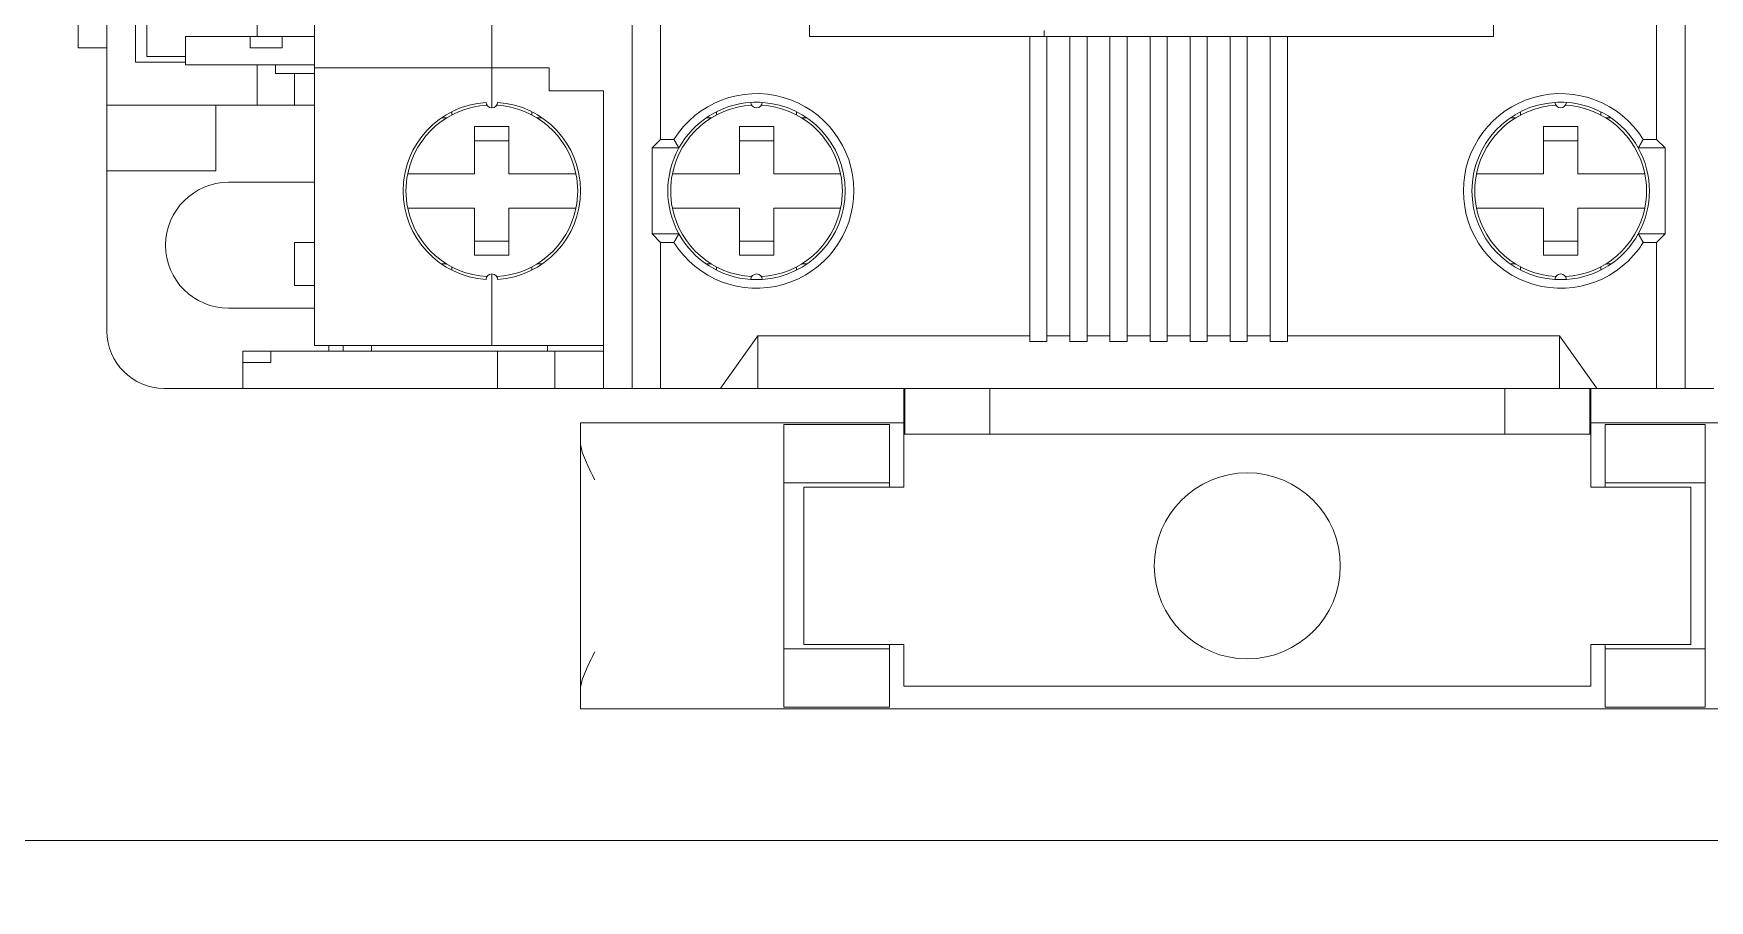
# Model space of a CAD drawing. Header units: millimetres. Extents: x 0 to 5940, y 0 to 4200.
# Drawn here: x 3356.8 to 3415.4, y 2851.9 to 2882.2 of the extents above; entities that cross this region are included whole.
import ezdxf

# ---------------------------------------------------------------- set-up
doc = ezdxf.new("R2010")
doc.units = ezdxf.units.MM
doc.header["$LTSCALE"] = 10
doc.layers.add('가시적인 것(ISO)', color=3, linetype='Continuous', lineweight=5, true_color=0x00ff00)
doc.layers.add('해치(ISO)', color=7, linetype='Continuous', lineweight=5)

msp = doc.modelspace()

# ---------------------------------------------------------------- hatches: boundary and pattern name
at = {"layer": '해치(ISO)'}
h = msp.add_hatch(dxfattribs=at)
h.set_pattern_fill('ANSI31', color=256, scale=254, angle=75.00018, style=0)
h.set_pattern_definition([(120.0002, (0, 0), (-27.49626, -15.87508), [])])
edge = h.paths.add_edge_path()
edge.add_line((3698.305, 3517.714), (3725.805, 3517.714))
edge.add_ellipse((3725.805, 3513.214), major_axis=(0, 4.5), ratio=1, start_angle=270, end_angle=360, ccw=False)
edge.add_line((3730.305, 3513.214), (3730.305, 3485.714))
edge.add_ellipse((3733.305, 3485.714), major_axis=(-3, 0), ratio=1, start_angle=0, end_angle=90)
edge.add_line((3733.305, 3482.714), (3735.305, 3482.714))
edge.add_line((3735.305, 3482.714), (3735.305, 3522.714))
edge.add_line((3735.305, 3522.714), (3695.305, 3522.714))
edge.add_line((3695.305, 3522.714), (3695.305, 3520.714))
edge.add_ellipse((3698.305, 3520.714), major_axis=(-3, 0), ratio=1, start_angle=0, end_angle=90)
edge = h.paths.add_edge_path()
edge.add_line((2939.905, 3482.714), (2941.905, 3482.714))
edge.add_ellipse((2941.905, 3485.714), major_axis=(0, -3), ratio=1, start_angle=0, end_angle=90)
edge.add_line((2944.905, 3485.714), (2944.905, 3513.214))
edge.add_ellipse((2949.405, 3513.214), major_axis=(-4.5, 0), ratio=1, start_angle=270, end_angle=360, ccw=False)
edge.add_line((2949.405, 3517.714), (2976.905, 3517.714))
edge.add_ellipse((2976.905, 3520.714), major_axis=(0, -3), ratio=1, start_angle=0, end_angle=90)
edge.add_line((2979.905, 3520.714), (2979.905, 3522.714))
edge.add_line((2979.905, 3522.714), (2939.905, 3522.714))
edge.add_line((2939.905, 3522.714), (2939.905, 3482.714))
edge = h.paths.add_edge_path()
edge.add_line((2939.905, 2817.314), (2939.905, 2777.314))
edge.add_line((2939.905, 2777.314), (2979.905, 2777.314))
edge.add_line((2979.905, 2777.314), (2979.905, 2779.314))
edge.add_ellipse((2976.905, 2779.314), major_axis=(3, 0), ratio=1, start_angle=0, end_angle=90)
edge.add_line((2976.905, 2782.314), (2949.143, 2782.314))
edge.add_ellipse((2949.143, 2786.814), major_axis=(0, -4.5), ratio=1, start_angle=269.50889, end_angle=360, ccw=False)
edge.add_line((2944.644, 2786.853), (2944.879, 2814.289))
edge.add_ellipse((2941.879, 2814.314), major_axis=(3, -0.026), ratio=1, start_angle=0, end_angle=90.49111)
edge.add_line((2941.879, 2817.314), (2939.905, 2817.314))
edge = h.paths.add_edge_path()
edge.add_line((3730.331, 2814.289), (3730.566, 2786.853))
edge.add_ellipse((3726.066, 2786.814), major_axis=(4.5, 0.039), ratio=1, start_angle=269.50889, end_angle=360, ccw=False)
edge.add_line((3726.066, 2782.314), (3698.305, 2782.314))
edge.add_ellipse((3698.305, 2779.314), major_axis=(0, 3), ratio=1, start_angle=0, end_angle=90)
edge.add_line((3695.305, 2779.314), (3695.305, 2777.314))
edge.add_line((3695.305, 2777.314), (3735.305, 2777.314))
edge.add_line((3735.305, 2777.314), (3735.305, 2817.314))
edge.add_line((3735.305, 2817.314), (3733.331, 2817.314))
edge.add_ellipse((3733.331, 2814.314), major_axis=(0, 3), ratio=1, start_angle=0, end_angle=90.49111)

# ---------------------------------------------------------------- linework, layer by layer
at = {"layer": '가시적인 것(ISO)'}
for p, q in [((3377.705, 2914.814), (3377.705, 2869.814)), ((3378.705, 2914.814), (3378.705, 2878.514)), ((3413.505, 2914.814), (3413.505, 2878.514)), ((3414.505, 2914.814), (3414.505, 2869.814)), ((3383.905, 2902.514), (3383.905, 2882.114)), ((3358.355, 2881.714), (3358.355, 2891.314)), ((3360.755, 2881.414), (3360.755, 2887.314)), ((3407.805, 2882.114), (3407.805, 2887.814)), ((3359.355, 2887.114), (3359.355, 2879.714)), ((3360.355, 2887.114), (3360.355, 2881.214)), ((3366.605, 2884.458), (3366.605, 2881.014)), ((3364.605, 2883.274), (3364.605, 2882.114)), ((3372.805, 2882.819), (3372.805, 2881.014)), ((3362.105, 2882.114), (3364.355, 2882.114)), ((3362.105, 2882.114), (3362.105, 2881.114)), ((3365.48, 2882.114), (3364.355, 2882.114)), ((3364.355, 2881.714), (3364.355, 2882.114)), ((3365.48, 2882.114), (3366.605, 2882.114)), ((3365.48, 2881.714), (3365.48, 2882.114)), ((3383.905, 2882.114), (3391.605, 2882.114)), ((3391.605, 2882.114), (3392.205, 2882.114)), ((3391.605, 2871.653), (3391.605, 2882.114)), ((3392.105, 2882.114), (3392.105, 2882.314)), ((3392.205, 2882.114), (3393.005, 2882.114)), ((3392.205, 2871.653), (3392.205, 2882.114)), ((3393.005, 2882.114), (3393.605, 2882.114)), ((3393.005, 2871.653), (3393.005, 2882.114)), ((3393.605, 2882.114), (3394.405, 2882.114)), ((3393.605, 2871.653), (3393.605, 2882.114)), ((3394.405, 2882.114), (3395.005, 2882.114)), ((3394.405, 2871.653), (3394.405, 2882.114)), ((3395.005, 2882.114), (3395.805, 2882.114)), ((3395.005, 2871.653), (3395.005, 2882.114)), ((3395.805, 2882.114), (3396.405, 2882.114)), ((3395.805, 2871.653), (3395.805, 2882.114)), ((3396.405, 2882.114), (3397.205, 2882.114)), ((3396.405, 2871.653), (3396.405, 2882.114)), ((3397.205, 2882.114), (3397.805, 2882.114)), ((3397.205, 2871.653), (3397.205, 2882.114)), ((3397.805, 2882.114), (3398.605, 2882.114)), ((3397.805, 2871.653), (3397.805, 2882.114)), ((3398.605, 2882.114), (3399.205, 2882.114)), ((3398.605, 2871.653), (3398.605, 2882.114)), ((3399.205, 2882.114), (3400.005, 2882.114)), ((3399.205, 2871.653), (3399.205, 2882.114)), ((3400.005, 2882.114), (3400.605, 2882.114)), ((3400.005, 2871.653), (3400.005, 2882.114)), ((3400.605, 2882.114), (3407.805, 2882.114)), ((3400.605, 2871.653), (3400.605, 2882.114)), ((3359.355, 2881.714), (3358.355, 2881.714)), ((3360.755, 2881.414), (3362.105, 2881.414)), ((3364.355, 2881.714), (3365.48, 2881.714)), ((3360.355, 2881.214), (3362.105, 2881.214)), ((3362.105, 2881.114), (3366.605, 2881.114)), ((3364.605, 2879.714), (3364.605, 2881.114)), ((3365.241, 2880.814), (3365.241, 2881.114)), ((3365.241, 2880.814), (3365.741, 2880.814)), ((3366.605, 2880.814), (3365.741, 2880.814)), ((3365.905, 2880.814), (3365.905, 2879.714)), ((3366.605, 2881.014), (3372.805, 2881.014)), ((3366.605, 2871.314), (3366.605, 2881.014)), ((3372.805, 2881.014), (3372.805, 2879.614)), ((3374.805, 2881.014), (3372.805, 2881.014)), ((3374.805, 2881.014), (3374.805, 2880.214)), ((3376.705, 2880.214), (3374.805, 2880.214)), ((3376.705, 2880.214), (3376.705, 2869.814)), ((3359.355, 2877.414), (3359.355, 2879.714)), ((3359.355, 2879.714), (3364.605, 2879.714)), ((3363.155, 2877.414), (3363.155, 2879.714)), ((3364.605, 2879.714), (3365.405, 2879.714)), ((3365.905, 2879.714), (3365.405, 2879.714)), ((3366.605, 2879.714), (3365.905, 2879.714)), ((3371.224, 2879.264), (3371.042, 2879.264)), ((3371.405, 2879.48), (3371.405, 2879.368)), ((3374.205, 2879.48), (3374.205, 2879.368)), ((3374.567, 2879.264), (3374.385, 2879.264)), ((3380.474, 2879.264), (3380.292, 2879.264)), ((3380.655, 2879.48), (3380.655, 2879.368)), ((3383.455, 2879.48), (3383.455, 2879.368)), ((3383.817, 2879.264), (3383.635, 2879.264)), ((3408.574, 2879.264), (3408.392, 2879.264)), ((3408.755, 2879.48), (3408.755, 2879.368)), ((3411.555, 2879.48), (3411.555, 2879.368)), ((3411.917, 2879.264), (3411.735, 2879.264)), ((3372.205, 2877.314), (3372.205, 2878.964)), ((3373.405, 2878.964), (3372.205, 2878.964)), ((3372.205, 2878.464), (3373.405, 2878.464)), ((3373.405, 2877.314), (3373.405, 2878.964)), ((3378.405, 2878.214), (3378.705, 2878.514)), ((3378.705, 2878.514), (3379.17, 2878.514)), ((3381.455, 2877.314), (3381.455, 2878.964)), ((3382.655, 2878.964), (3381.455, 2878.964)), ((3381.455, 2878.464), (3382.655, 2878.464)), ((3382.655, 2877.314), (3382.655, 2878.964)), ((3409.555, 2877.314), (3409.555, 2878.964)), ((3410.755, 2878.964), (3409.555, 2878.964)), ((3409.555, 2878.464), (3410.755, 2878.464)), ((3410.755, 2877.314), (3410.755, 2878.964)), ((3413.039, 2878.514), (3413.505, 2878.514)), ((3413.505, 2878.514), (3413.805, 2878.214)), ((3378.405, 2878.214), (3378.405, 2875.214)), ((3378.405, 2878.214), (3379.342, 2878.214)), ((3412.868, 2878.214), (3413.805, 2878.214)), ((3413.805, 2878.214), (3413.805, 2875.214)), ((3359.355, 2871.814), (3359.355, 2877.414)), ((3359.355, 2877.414), (3359.855, 2877.414)), ((3362.655, 2877.414), (3359.855, 2877.414)), ((3362.655, 2877.414), (3363.155, 2877.414)), ((3370.172, 2877.314), (3372.205, 2877.314)), ((3373.405, 2877.314), (3375.437, 2877.314)), ((3379.422, 2877.314), (3381.455, 2877.314)), ((3382.655, 2877.314), (3384.687, 2877.314)), ((3407.522, 2877.314), (3409.555, 2877.314)), ((3410.755, 2877.314), (3412.787, 2877.314)), ((3366.605, 2877.014), (3363.605, 2877.014)), ((3370.172, 2876.114), (3372.205, 2876.114)), ((3372.205, 2874.464), (3372.205, 2876.114)), ((3373.405, 2876.114), (3375.437, 2876.114)), ((3373.405, 2874.464), (3373.405, 2876.114)), ((3379.422, 2876.114), (3381.455, 2876.114)), ((3381.455, 2874.464), (3381.455, 2876.114)), ((3382.655, 2876.114), (3384.687, 2876.114)), ((3382.655, 2874.464), (3382.655, 2876.114)), ((3407.522, 2876.114), (3409.555, 2876.114)), ((3409.555, 2874.464), (3409.555, 2876.114)), ((3410.755, 2876.114), (3412.787, 2876.114)), ((3410.755, 2874.464), (3410.755, 2876.114)), ((3372.205, 2874.964), (3373.405, 2874.964)), ((3378.705, 2874.914), (3378.405, 2875.214)), ((3379.342, 2875.214), (3378.405, 2875.214)), ((3381.455, 2874.964), (3382.655, 2874.964)), ((3409.555, 2874.964), (3410.755, 2874.964)), ((3413.805, 2875.214), (3412.868, 2875.214)), ((3413.805, 2875.214), (3413.505, 2874.914)), ((3365.905, 2874.914), (3366.605, 2874.914)), ((3365.905, 2874.914), (3365.905, 2873.414)), ((3373.405, 2874.464), (3372.205, 2874.464)), ((3379.17, 2874.914), (3378.705, 2874.914)), ((3378.705, 2874.914), (3378.705, 2869.814)), ((3382.655, 2874.464), (3381.455, 2874.464)), ((3410.755, 2874.464), (3409.555, 2874.464)), ((3413.505, 2874.914), (3413.039, 2874.914)), ((3413.505, 2874.914), (3413.505, 2869.814)), ((3371.224, 2874.164), (3371.042, 2874.164)), ((3371.405, 2873.948), (3371.405, 2874.061)), ((3372.805, 2873.814), (3372.805, 2871.314)), ((3374.205, 2873.948), (3374.205, 2874.061)), ((3374.567, 2874.164), (3374.385, 2874.164)), ((3380.474, 2874.164), (3380.292, 2874.164)), ((3380.655, 2873.948), (3380.655, 2874.061)), ((3383.455, 2873.948), (3383.455, 2874.061)), ((3383.817, 2874.164), (3383.635, 2874.164)), ((3408.574, 2874.164), (3408.392, 2874.164)), ((3408.755, 2873.948), (3408.755, 2874.061)), ((3411.555, 2873.948), (3411.555, 2874.061)), ((3411.917, 2874.164), (3411.735, 2874.164)), ((3366.605, 2873.414), (3365.905, 2873.414)), ((3363.605, 2872.614), (3366.605, 2872.614)), ((3380.805, 2869.828), (3382.095, 2871.653)), ((3391.605, 2871.653), (3382.095, 2871.653)), ((3382.095, 2871.653), (3382.095, 2869.814)), ((3391.605, 2871.653), (3391.605, 2871.453)), ((3391.605, 2871.453), (3392.205, 2871.453)), ((3393.005, 2871.653), (3392.205, 2871.653)), ((3392.205, 2871.653), (3392.205, 2871.453)), ((3393.005, 2871.653), (3393.005, 2871.453)), ((3393.005, 2871.453), (3393.605, 2871.453)), ((3394.405, 2871.653), (3393.605, 2871.653)), ((3393.605, 2871.653), (3393.605, 2871.453)), ((3394.405, 2871.653), (3394.405, 2871.453)), ((3394.405, 2871.453), (3395.005, 2871.453)), ((3395.805, 2871.653), (3395.005, 2871.653)), ((3395.005, 2871.653), (3395.005, 2871.453)), ((3395.805, 2871.653), (3395.805, 2871.453)), ((3395.805, 2871.453), (3396.405, 2871.453)), ((3397.205, 2871.653), (3396.405, 2871.653)), ((3396.405, 2871.653), (3396.405, 2871.453)), ((3397.205, 2871.653), (3397.205, 2871.453)), ((3397.205, 2871.453), (3397.805, 2871.453)), ((3398.605, 2871.653), (3397.805, 2871.653)), ((3397.805, 2871.653), (3397.805, 2871.453)), ((3398.605, 2871.653), (3398.605, 2871.453)), ((3398.605, 2871.453), (3399.205, 2871.453)), ((3400.005, 2871.653), (3399.205, 2871.653)), ((3399.205, 2871.653), (3399.205, 2871.453)), ((3400.005, 2871.653), (3400.005, 2871.453)), ((3400.005, 2871.453), (3400.605, 2871.453)), ((3410.115, 2871.653), (3400.605, 2871.653)), ((3400.605, 2871.653), (3400.605, 2871.453)), ((3410.115, 2871.653), (3411.405, 2869.828)), ((3410.115, 2869.814), (3410.115, 2871.653)), ((3364.105, 2871.114), (3365.084, 2871.114)), ((3364.105, 2871.114), (3364.105, 2870.714)), ((3365.084, 2871.114), (3365.084, 2870.714)), ((3365.084, 2871.114), (3373.005, 2871.114)), ((3366.605, 2871.314), (3372.805, 2871.314)), ((3367.105, 2871.114), (3367.105, 2871.314)), ((3367.605, 2871.114), (3367.605, 2871.314)), ((3368.605, 2871.314), (3368.605, 2871.114)), ((3376.705, 2871.314), (3372.805, 2871.314)), ((3373.005, 2871.114), (3375.005, 2871.114)), ((3373.005, 2871.114), (3373.005, 2870.514)), ((3374.755, 2871.314), (3374.755, 2871.114)), ((3375.005, 2871.114), (3376.705, 2871.114)), ((3375.005, 2871.114), (3375.005, 2869.814)), ((3364.105, 2870.714), (3365.084, 2870.714)), ((3364.105, 2869.814), (3364.105, 2870.714)), ((3373.005, 2870.514), (3373.005, 2869.814)), ((3364.105, 2869.814), (3361.355, 2869.814)), ((3364.105, 2869.814), (3373.005, 2869.814)), ((3375.005, 2869.814), (3373.005, 2869.814)), ((3375.005, 2869.814), (3376.705, 2869.814)), ((3376.705, 2869.814), (3377.705, 2869.814)), ((3378.705, 2869.814), (3377.705, 2869.814)), ((3380.805, 2869.814), (3378.705, 2869.814)), ((3380.805, 2869.828), (3380.805, 2869.814)), ((3382.095, 2869.814), (3380.805, 2869.814)), ((3410.115, 2869.814), (3382.095, 2869.814)), ((3387.205, 2868.214), (3387.205, 2869.814)), ((3387.235, 2868.214), (3387.235, 2869.814)), ((3390.205, 2869.814), (3390.205, 2868.214)), ((3408.205, 2869.814), (3408.205, 2868.214)), ((3411.405, 2869.814), (3410.115, 2869.814)), ((3411.174, 2869.814), (3411.174, 2868.214)), ((3411.205, 2869.814), (3411.205, 2868.214)), ((3411.405, 2869.828), (3411.405, 2869.814)), ((3413.505, 2869.814), (3411.405, 2869.814)), ((3414.505, 2869.814), (3413.505, 2869.814)), ((3414.505, 2869.814), (3415.505, 2869.814)), ((3375.905, 2868.614), (3387.205, 2868.614)), ((3375.905, 2868.614), (3375.905, 2867.937)), ((3383.005, 2866.614), (3383.005, 2868.551)), ((3386.705, 2868.551), (3383.005, 2868.551)), ((3386.705, 2868.551), (3386.705, 2866.614)), ((3411.205, 2868.614), (3420.905, 2868.614)), ((3411.705, 2866.614), (3411.705, 2868.551)), ((3415.205, 2868.551), (3411.705, 2868.551)), ((3415.205, 2868.551), (3415.205, 2866.614)), ((3375.905, 2867.937), (3375.905, 2859.291)), ((3387.235, 2868.214), (3387.205, 2868.214)), ((3387.205, 2866.714), (3387.205, 2868.214)), ((3387.235, 2868.214), (3387.79, 2868.214)), ((3389.619, 2868.214), (3387.79, 2868.214)), ((3390.205, 2868.214), (3389.619, 2868.214)), ((3390.205, 2868.214), (3393.205, 2868.214)), ((3405.205, 2868.214), (3393.205, 2868.214)), ((3405.205, 2868.214), (3408.205, 2868.214)), ((3408.79, 2868.214), (3408.205, 2868.214)), ((3410.619, 2868.214), (3408.79, 2868.214)), ((3410.619, 2868.214), (3411.174, 2868.214)), ((3411.205, 2868.214), (3411.174, 2868.214)), ((3411.205, 2868.214), (3411.205, 2866.714)), ((3383.005, 2866.614), (3383.005, 2860.614)), ((3386.705, 2866.514), (3383.005, 2866.514)), ((3386.205, 2866.364), (3383.705, 2866.364)), ((3383.705, 2866.364), (3383.705, 2860.864)), ((3386.205, 2866.364), (3387.205, 2866.364)), ((3386.705, 2866.614), (3386.705, 2866.364)), ((3387.205, 2866.364), (3387.205, 2866.714)), ((3411.205, 2866.714), (3411.205, 2866.364)), ((3411.205, 2866.364), (3412.205, 2866.364)), ((3411.705, 2866.614), (3411.705, 2866.364)), ((3415.205, 2866.514), (3411.705, 2866.514)), ((3414.705, 2866.364), (3412.205, 2866.364)), ((3414.705, 2866.364), (3414.705, 2860.864)), ((3415.205, 2866.614), (3415.205, 2860.614)), ((3386.705, 2860.714), (3383.005, 2860.714)), ((3383.005, 2858.678), (3383.005, 2860.614)), ((3383.705, 2860.864), (3386.205, 2860.864)), ((3387.205, 2860.864), (3386.205, 2860.864)), ((3386.705, 2860.864), (3386.705, 2860.614)), ((3386.705, 2860.614), (3386.705, 2858.678)), ((3387.205, 2859.414), (3387.205, 2860.864)), ((3411.205, 2860.864), (3411.205, 2859.414)), ((3412.205, 2860.864), (3411.205, 2860.864)), ((3411.705, 2860.864), (3411.705, 2860.614)), ((3415.205, 2860.714), (3411.705, 2860.714)), ((3411.705, 2858.678), (3411.705, 2860.614)), ((3412.205, 2860.864), (3414.705, 2860.864)), ((3415.205, 2860.614), (3415.205, 2858.678)), ((3375.905, 2859.291), (3375.905, 2858.614)), ((3411.205, 2859.414), (3387.205, 2859.414)), ((3375.905, 2858.614), (3420.905, 2858.614)), ((3383.005, 2858.678), (3386.705, 2858.678)), ((3411.705, 2858.678), (3415.205, 2858.678)), ((3347.605, 2854.014), (3447.605, 2854.014))]:
    msp.add_line(p, q, dxfattribs=at)
msp.add_circle((3399.205, 2863.614), 3.25, dxfattribs=at)
for centre, radius, start, end in [((3372.805, 2876.714), 3.1, 93.69714, 266.30286), ((3372.805, 2876.714), 3, 93.25462, 168.46304), ((3372.805, 2879.814), 0.2, 181.84857, 270), ((3372.805, 2879.814), 0.2, 270, 358.15143), ((3372.805, 2876.714), 3, 11.53696, 86.74538), ((3372.805, 2876.714), 3.1, 273.69714, 86.30286), ((3382.055, 2876.714), 3, 93.25462, 168.46304), ((3382.055, 2876.714), 3.4, 211.96663, 148.03337), ((3382.055, 2876.714), 3.1, 93.69715, 151.0598), ((3382.055, 2876.714), 3.1, 86.30285, 93.69715), ((3382.055, 2879.814), 0.2, 181.87132, 358.12868), ((3382.055, 2876.714), 3, 11.53696, 86.74538), ((3382.055, 2876.714), 3.1, 273.69715, 86.30285), ((3410.155, 2876.714), 3.4, 31.96544, 328.03456), ((3410.155, 2876.714), 3.1, 93.69714, 266.30286), ((3410.155, 2876.714), 3, 93.25462, 168.46304), ((3410.155, 2876.714), 3.1, 86.30286, 93.69714), ((3410.155, 2879.814), 0.2, 181.84624, 358.15376), ((3410.155, 2876.714), 3, 11.53696, 86.74538), ((3410.155, 2876.714), 3.1, 28.93829, 86.30286), ((3382.055, 2876.714), 3.1, 151.06147, 208.93853), ((3410.155, 2876.714), 3.1, 331.06171, 28.93829), ((3372.805, 2876.714), 3, 168.46304, 191.53696), ((3372.805, 2876.714), 3, 348.46304, 11.53696), ((3382.055, 2876.714), 3, 168.46304, 191.53696), ((3382.055, 2876.714), 3, 348.46304, 11.53696), ((3410.155, 2876.714), 3, 168.46304, 191.53696), ((3410.155, 2876.714), 3, 348.46304, 11.53696), ((3363.605, 2874.814), 2.2, 90, 270), ((3372.805, 2876.714), 3, 191.53696, 266.74538), ((3372.805, 2876.714), 3, 273.25462, 348.46304), ((3382.055, 2876.714), 3, 191.53696, 266.74538), ((3382.055, 2876.714), 3, 273.25462, 348.46304), ((3410.155, 2876.714), 3, 191.53696, 266.74538), ((3410.155, 2876.714), 3, 273.25462, 348.46304), ((3382.055, 2876.714), 3.1, 208.9402, 266.30285), ((3410.155, 2876.714), 3.1, 273.69714, 331.06171), ((3372.805, 2873.614), 0.2, 90, 178.15143), ((3372.805, 2873.614), 0.2, 1.84857, 90), ((3382.055, 2873.614), 0.2, 1.87132, 178.12868), ((3410.155, 2873.614), 0.2, 1.84624, 178.15376), ((3382.055, 2876.714), 3.1, 266.30285, 273.69715), ((3410.155, 2876.714), 3.1, 266.30286, 273.69714), ((3361.355, 2871.814), 2, 180, 270)]:
    msp.add_arc(centre, radius, start, end, dxfattribs=at)
for points, weights in [([(3379.17, 2878.514), (3379.256, 2878.36), (3379.342, 2878.214)], [0.999997847192, 0.999997703534, 0.999997706864]), ([(3412.868, 2878.214), (3412.953, 2878.36), (3413.039, 2878.514)], [1.00000070529, 1.00000070632, 1.00000066212]), ([(3379.342, 2875.214), (3379.256, 2875.069), (3379.17, 2874.914)], [0.999997706864, 0.999997703534, 0.999997847192]), ([(3413.039, 2874.914), (3412.953, 2875.069), (3412.868, 2875.214)], [1.00000066212, 1.00000070632, 1.00000070529])]:
    msp.add_rational_spline(points, weights, degree=2, dxfattribs=at)
for points, knots in [([(3370.172, 2877.314), (3370.134, 2877.314), (3370.089, 2877.314), (3370.019, 2877.314), (3369.981, 2877.314), (3369.928, 2877.314), (3369.903, 2877.314), (3369.874, 2877.314), (3369.869, 2877.314), (3369.865, 2877.314)], [-0.04494926, -0.04494926, -0.04494926, -0.04494926, -0.03348032, -0.03348032, -0.02217574, -0.02217574, -0.01102979, -0.01102979, 0, 0, 0, 0]), ([(3375.744, 2877.314), (3375.741, 2877.314), (3375.735, 2877.314), (3375.707, 2877.314), (3375.682, 2877.314), (3375.628, 2877.314), (3375.591, 2877.314), (3375.52, 2877.314), (3375.475, 2877.314), (3375.437, 2877.314)], [-0.18002519, -0.18002519, -0.18002519, -0.18002519, -0.1689954, -0.1689954, -0.15784945, -0.15784945, -0.14654487, -0.14654487, -0.13507593, -0.13507593, -0.13507593, -0.13507593]), ([(3379.422, 2877.314), (3379.384, 2877.314), (3379.339, 2877.314), (3379.269, 2877.314), (3379.231, 2877.314), (3379.178, 2877.314), (3379.153, 2877.314), (3379.124, 2877.314), (3379.119, 2877.314), (3379.115, 2877.314)], [-0.04494926, -0.04494926, -0.04494926, -0.04494926, -0.03348032, -0.03348032, -0.02217574, -0.02217574, -0.01102979, -0.01102979, 0, 0, 0, 0]), ([(3384.994, 2877.314), (3384.991, 2877.314), (3384.985, 2877.314), (3384.957, 2877.314), (3384.932, 2877.314), (3384.878, 2877.314), (3384.841, 2877.314), (3384.77, 2877.314), (3384.725, 2877.314), (3384.687, 2877.314)], [-0.18002519, -0.18002519, -0.18002519, -0.18002519, -0.1689954, -0.1689954, -0.15784945, -0.15784945, -0.14654487, -0.14654487, -0.13507593, -0.13507593, -0.13507593, -0.13507593]), ([(3407.522, 2877.314), (3407.484, 2877.314), (3407.439, 2877.314), (3407.369, 2877.314), (3407.331, 2877.314), (3407.278, 2877.314), (3407.253, 2877.314), (3407.224, 2877.314), (3407.219, 2877.314), (3407.215, 2877.314)], [-0.04494926, -0.04494926, -0.04494926, -0.04494926, -0.03348032, -0.03348032, -0.02217574, -0.02217574, -0.01102979, -0.01102979, 0, 0, 0, 0]), ([(3413.094, 2877.314), (3413.091, 2877.314), (3413.085, 2877.314), (3413.057, 2877.314), (3413.032, 2877.314), (3412.978, 2877.314), (3412.941, 2877.314), (3412.87, 2877.314), (3412.825, 2877.314), (3412.787, 2877.314)], [-0.18002519, -0.18002519, -0.18002519, -0.18002519, -0.1689954, -0.1689954, -0.15784945, -0.15784945, -0.14654487, -0.14654487, -0.13507593, -0.13507593, -0.13507593, -0.13507593]), ([(3369.865, 2876.114), (3369.869, 2876.114), (3369.874, 2876.114), (3369.903, 2876.114), (3369.928, 2876.114), (3369.981, 2876.114), (3370.019, 2876.114), (3370.089, 2876.114), (3370.134, 2876.114), (3370.172, 2876.114)], [0, 0, 0, 0, 0.01102979, 0.01102979, 0.02217574, 0.02217574, 0.03348032, 0.03348032, 0.04494926, 0.04494926, 0.04494926, 0.04494926]), ([(3375.437, 2876.114), (3375.475, 2876.114), (3375.52, 2876.114), (3375.591, 2876.114), (3375.628, 2876.114), (3375.682, 2876.114), (3375.707, 2876.114), (3375.735, 2876.114), (3375.741, 2876.114), (3375.744, 2876.114)], [0.13507593, 0.13507593, 0.13507593, 0.13507593, 0.14654487, 0.14654487, 0.15784945, 0.15784945, 0.1689954, 0.1689954, 0.18002519, 0.18002519, 0.18002519, 0.18002519]), ([(3379.115, 2876.114), (3379.119, 2876.114), (3379.124, 2876.114), (3379.153, 2876.114), (3379.178, 2876.114), (3379.231, 2876.114), (3379.269, 2876.114), (3379.339, 2876.114), (3379.384, 2876.114), (3379.422, 2876.114)], [0, 0, 0, 0, 0.01102979, 0.01102979, 0.02217574, 0.02217574, 0.03348032, 0.03348032, 0.04494926, 0.04494926, 0.04494926, 0.04494926]), ([(3384.687, 2876.114), (3384.725, 2876.114), (3384.77, 2876.114), (3384.841, 2876.114), (3384.878, 2876.114), (3384.932, 2876.114), (3384.957, 2876.114), (3384.985, 2876.114), (3384.991, 2876.114), (3384.994, 2876.114)], [0.13507593, 0.13507593, 0.13507593, 0.13507593, 0.14654487, 0.14654487, 0.15784945, 0.15784945, 0.1689954, 0.1689954, 0.18002519, 0.18002519, 0.18002519, 0.18002519]), ([(3407.215, 2876.114), (3407.219, 2876.114), (3407.224, 2876.114), (3407.253, 2876.114), (3407.278, 2876.114), (3407.331, 2876.114), (3407.369, 2876.114), (3407.439, 2876.114), (3407.484, 2876.114), (3407.522, 2876.114)], [0, 0, 0, 0, 0.01102979, 0.01102979, 0.02217574, 0.02217574, 0.03348032, 0.03348032, 0.04494926, 0.04494926, 0.04494926, 0.04494926]), ([(3412.787, 2876.114), (3412.825, 2876.114), (3412.87, 2876.114), (3412.941, 2876.114), (3412.978, 2876.114), (3413.032, 2876.114), (3413.057, 2876.114), (3413.085, 2876.114), (3413.091, 2876.114), (3413.094, 2876.114)], [0.13507593, 0.13507593, 0.13507593, 0.13507593, 0.14654487, 0.14654487, 0.15784945, 0.15784945, 0.1689954, 0.1689954, 0.18002519, 0.18002519, 0.18002519, 0.18002519]), ([(3376.405, 2866.614), (3376.293, 2866.837), (3376.172, 2867.077), (3375.979, 2867.534), (3375.905, 2867.75), (3375.905, 2867.937)], [0, 0, 0, 0, 0.0748193, 0.0748193, 0.1496386, 0.1496386, 0.1496386, 0.1496386]), ([(3375.905, 2859.291), (3375.905, 2859.478), (3375.979, 2859.694), (3376.172, 2860.151), (3376.293, 2860.391), (3376.405, 2860.614)], [0.3253911, 0.3253911, 0.3253911, 0.3253911, 0.4002104, 0.4002104, 0.4750297, 0.4750297, 0.4750297, 0.4750297])]:
    msp.add_open_spline(points, degree=3, knots=knots, dxfattribs=at)

doc.saveas('drawing.dxf')
